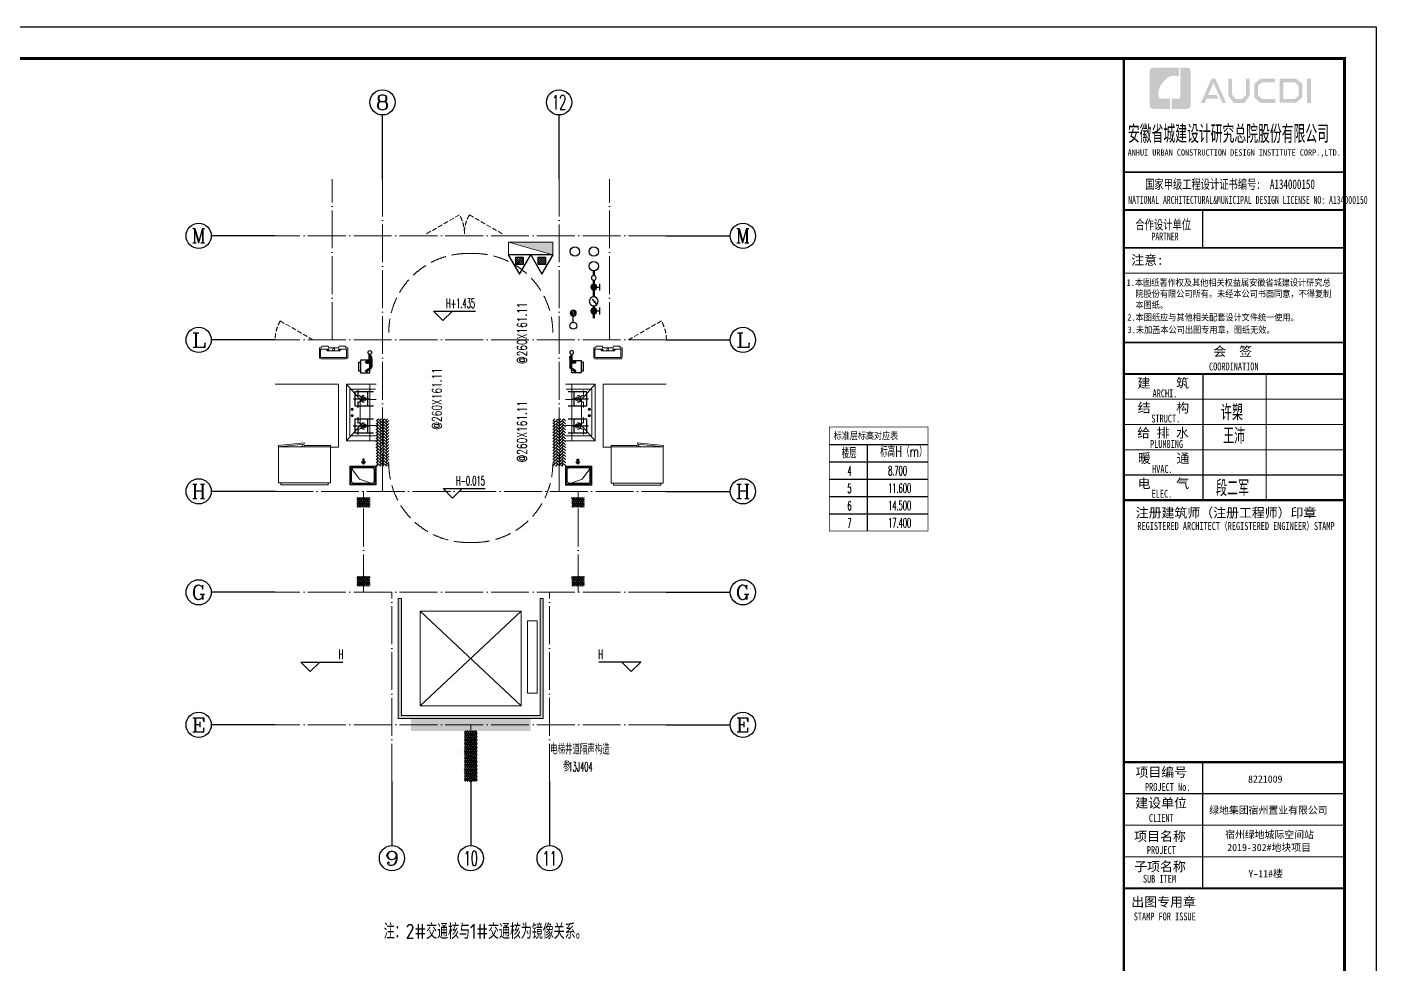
# Model space of a CAD drawing. Extents: x -518115 to 389031, y -231062 to 1628073.
# Drawn here: x 153490 to 174880, y 9940 to 24790 of the extents above; entities that cross this region are included whole.
import ezdxf
from ezdxf.enums import TextEntityAlignment as Align

# ---------------------------------------------------------------- set-up
doc = ezdxf.new("R2010")
doc.units = 0
doc.header["$LTSCALE"] = 1000
doc.header["$MEASUREMENT"] = 0
doc.linetypes.add('DASH', pattern=[0.35, 0.25, -0.1])
doc.linetypes.add('DOTE', pattern=[2.42, 2, -0.2, 0.02, -0.2])
for name, color, linetype, lineweight in [('3.5方案汇报，与郭总、侯月琴确定户型_t8$0$STAIR', 2, 'Continuous', 18), ('DOTE', 19, 'DOTE', 9), ('EQUIP_消火栓', 242, 'Continuous', 18), ('LVTRY', 1, 'Continuous', 13), ('PUB_HATCH', 8, 'Continuous', 9), ('STAIR', 2, 'Continuous', 18), ('WINDOW', 144, 'Continuous', 15), ('图签', 147, 'Continuous', 18), ('填充', 251, 'Continuous', 5), ('平面-空调预留孔', 173, 'Continuous', 15), ('立面-洞口示意', 152, 'Continuous', 13)]:
    doc.layers.add(name, color=color, linetype=linetype, lineweight=lineweight)
for name, color, linetype in [('AH-FURNITURE', 1, 'Continuous'), ('AXIS', 3, 'Continuous'), ('AXIS_TEXT', 4, 'Continuous'), ('C-Sheet-图框', 101, 'Continuous'), ('DIM_ELEV', 3, 'Continuous'), ('EQUIP_地漏', 7, 'Continuous'), ('EQUIP_消防', 7, 'Continuous'), ('PUB_TEXT', 4, 'Continuous'), ('VPIPE-凝结', 150, 'Continuous'), ('VPIPE-废水', 31, 'Continuous'), ('VPIPE-消防', 1, 'TG_X'), ('VPIPE-给水', 3, 'TG_J'), ('保温', 6, 'Continuous'), ('图框', 140, 'Continuous'), ('图签文字', 147, 'Continuous'), ('建筑-排气道', 9, 'Continuous'), ('污水', 3, 'Continuous'), ('给水', 4, 'Continuous')]:
    doc.layers.add(name, color=color, linetype=linetype)
doc.layers.add('yichutu', color=7, linetype='Continuous', true_color=0xffffff, plot=False)
doc.styles.add('_TCH_AXIS', font='COMPLEX', dxfattribs={"bigfont": 'GBCBIG'})
doc.styles.add('_TCH_DIM', font='SIMPLEX.shx', dxfattribs={"width": 0.7, "bigfont": 'GBCBIG.shx'})
doc.styles.add('COMPLEX', font='COMPLEX')
doc.styles.add('HT', font='')
doc.styles.get("Standard").update_dxf_attribs({"font": 'gbenor.shx', "bigfont": 'gbcbig.shx'})
doc.styles.add('TG_LINETYPE', font='SIMPLEX', dxfattribs={"width": 0.8, "height": 3, "bigfont": 'HZTXT'})
doc.styles.add('宋体', font='', dxfattribs={"height": 50})
doc.styles.add('建筑图签-1', font='', dxfattribs={"width": 0.7})
doc.styles.add('建筑图签-2', font='TXT.shx', dxfattribs={"width": 0.5, "bigfont": 'HZTXT.shx'})
doc.styles.get('HT').set_extended_font_data('SimHei')
doc.styles.get('宋体').set_extended_font_data('SimSun')
doc.styles.get('建筑图签-1').set_extended_font_data('SimHei')
doc.linetypes.add('TG_J', pattern='A,2,-0.22,["J",TG_LINETYPE,S=0.1,R=0,X=-0.18,Y=-0.15],0', length=2.22)
doc.linetypes.add('TG_X', pattern='A,4,-0.3,["X",TG_LINETYPE,S=0.1,R=0,X=-0.23,Y=-0.15],0', length=4.3)
pattern_1 = [(90, (-272589.4, -354892.905), (-16.49778, 1e-15), [9.525, -19.05]), (210, (-272589.4, -354892.905), (8.24889, -14.2874966), [9.525, -19.05]), (150, (-272589.4, -354883.38), (-8.24889, -14.2874966), [9.525, -19.05])]
pattern_2 = [(45, (-272589.4, -354892.905), (0, 47.4157523), [100.584, -33.528]), (135, (-272565.693, -354869.198), (3e-15, 47.4157523), [100.584, -33.528])]

# ---------------------------------------------------------------- blocks, each defined once
blk = doc.blocks.new('yct-841-594-84100-59399.9999999999-100-1000.0')
at = {"layer": 'yichutu', "color": 7, "true_color": 0xffffff}
blk.add_lwpolyline([(0, 0), (0, 59400), (84100, 59400), (84100, 0)], close=True, dxfattribs=at)
blk = doc.blocks.new('$TwtSys$00000434')
for p, q in [((-0.5, 0.5), (-0.5, -0.5)), ((-0.5, -0.5), (0.5, 0.5)), ((0.5, 0.5), (-0.5, 0.5)), ((0.5, -0.5), (0.5, 0.5)), ((-0.5, -0.5), (0.5, -0.5))]:
    blk.add_line(p, q)
blk.add_solid([(0.5, -0.5), (0.5, 0.5), (-0.5, -0.5)])
blk = doc.blocks.new('$TwtSys$00000546')
h = blk.add_hatch()
h.set_pattern_fill('ANSI31', color=1, scale=200, style=0)
h.set_pattern_definition([(45, (-38543.802, -6670.83), (-17.67767, 17.67767), [])])
h.paths.add_polyline_path([(-65, 174), (65, 174), (65, 44), (-65, 44)])
at = {"color": 1}
for points in [[(0, 344), (-198, 0), (198, 0)], [(-65, 174), (65, 174), (65, 44), (-65, 44)]]:
    blk.add_lwpolyline(points, close=True, dxfattribs=at)
blk = doc.blocks.new('A$C2705576B')
at = {"layer": '给水'}
h = blk.add_hatch(color=256, dxfattribs=at)
edge = h.paths.add_edge_path()
edge.add_arc((417, -1741), 47.2, 0, 360)
h = blk.add_hatch(color=256, dxfattribs=at)
edge = h.paths.add_edge_path()
edge.add_arc((795, -1741), 47.2, 0, 360)
for p, q in [((363, -1645), (472, -1645)), ((417, -1741), (417, -1645)), ((601, -1768), (525, -1704)), ((525, -1704), (564, -1715)), ((740, -1645), (849, -1645)), ((795, -1741), (795, -1645))]:
    blk.add_line(p, q, dxfattribs=at)
at = {"layer": '给水', "const_width": 35.4}
for points in [[(499, -1741), (302, -1741)], [(903, -1741), (641, -1741)], [(1053, -1741), (978, -1741)]]:
    blk.add_lwpolyline(points, dxfattribs=at)
at = {"layer": '给水'}
for centre, radius in [((417, -1741), 47.2), ((570, -1741), 70.8), ((795, -1741), 47.2), ((941, -1741), 37.5)]:
    blk.add_circle(centre, radius, dxfattribs=at)
blk = doc.blocks.new('$TwtSys$00000141')
at = {"color": 1}
for p, q in [((-47, 4), (-5, 46)), ((-47, 4), (-5, 46)), ((-44, -18), (18, 44)), ((-44, -18), (18, 44)), ((-33, -33), (33, 33)), ((-33, -33), (33, 33)), ((-16, -44), (44, 16)), ((-16, -44), (44, 16)), ((6, -46), (46, -6)), ((6, -46), (46, -6))]:
    blk.add_line(p, q, dxfattribs=at)
blk.add_circle((0, 0), 47, dxfattribs=at)
blk.add_circle((0, 0), 47, dxfattribs=at)
blk = doc.blocks.new('A$C60D053AF')
at = {"layer": 'AH-FURNITURE', "color": 8}
for p, q in [((233, -90), (128, -90)), ((233, -110), (128, -110)), ((193, -71), (328, -71)), ((193, -91), (328, -91)), ((245, -129), (245, -122)), ((265, -129), (265, -122)), ((342, -97), (370, -143)), ((356, -83), (384, -129)), ((255, -281), (255, -251)), ((255, -281), (393, -281)), ((393, -281), (393, -251))]:
    blk.add_line(p, q, dxfattribs=at)
for points in [[(170, -68, 1), (170, -94), (193, -94), (193, -68)], [(234, -251), (414, -251, 0.414214), (424, -241), (424, -111, 0.414214), (414, -101), (234, -101, 0.414214), (224, -111), (224, -241, 0.414214)], [(268, -122), (268, -107, 0.414214), (248, -87), (233, -87), (233, -113), (242, -113), (242, -122)], [(242, -152, 1), (268, -152), (268, -129), (242, -129)], [(384, -161, 1), (402, -143), (386, -127), (368, -145)]]:
    blk.add_lwpolyline(points, format="xyb", close=True, dxfattribs=at)
for centre, radius in [((100, -100), 30), ((255, -152), 15), ((255, -152), 10), ((393, -152), 15), ((393, -152), 10)]:
    blk.add_circle(centre, radius, dxfattribs=at)
for radius in [40, 20]:
    blk.add_arc((328, -111), radius, 45, 90, dxfattribs=at)
blk = doc.blocks.new('A-Kitchen-7')
at = {"layer": 'LVTRY'}
for p, q in [((-519, 780), (-7, 834)), ((-4, 811), (-515, 756)), ((-29, 767), (-35, 806)), ((-7, 834), (-4, 811)), ((-515, 756), (-519, 780)), ((515, 756), (-515, 756)), ((-515, 756), (-515, 40)), ((-486, 761), (-485, 756)), ((-29, 767), (-112, 756)), ((515, 780), (0, 780)), ((0, 756), (0, 780)), ((515, 756), (515, 780)), ((515, 40), (515, 756)), ((-515, 40), (515, 40))]:
    blk.add_line(p, q, dxfattribs=at)
blk.add_lwpolyline([(-469, 40), (-469, 0), (469, 0), (469, 40)], close=True, dxfattribs=at)
blk = doc.blocks.new('*U70')
h = blk.add_hatch(color=5)
h.set_gradient(color1=(0, 0, 255), rotation=180, tint=1)
h.paths.add_polyline_path([(0, 0), (-6.35, -6.35), (-6.35, -2.159), (-15, -2.159), (-15, 2.159), (-6.35, 2.159), (-6.35, 6.35)])
at = {"color": 0, "linetype": 'Continuous'}
blk.add_lwpolyline([(0, 0), (-6.35, -6.35), (-6.35, -2.159), (-15, -2.159), (-15, 2.159), (-6.35, 2.159), (-6.35, 6.35)], close=True, dxfattribs=at)
blk = doc.blocks.new('sgrsefv')
at = {"layer": 'PUB_HATCH'}
blk.add_hatch(color=256, dxfattribs=at).paths.add_polyline_path([(1112933, 840916), (1112933, 840646), (1113073, 840646), (1113073, 840661), (1112968, 840661), (1112948, 840681), (1112948, 840881), (1112968, 840901), (1113288, 840901), (1113308, 840881), (1113308, 840681), (1113288, 840661), (1113183, 840661), (1113183, 840646), (1113323, 840646), (1113323, 840916)])
at = {"layer": 'LVTRY', "color": 1}
for p, q in [((1113073, 840661), (1113073, 840646)), ((1113183, 840661), (1113183, 840646))]:
    blk.add_line(p, q, dxfattribs=at)
for points in [[(1112918, 840931), (1113338, 840931), (1113338, 840631), (1112918, 840631)], [(1112933, 840916), (1113323, 840916), (1113323, 840646), (1112933, 840646)], [(1113288, 840661), (1112968, 840661), (1112948, 840681), (1112948, 840881), (1112968, 840901), (1113288, 840901), (1113308, 840881), (1113308, 840681), (1113288, 840661)]]:
    blk.add_lwpolyline(points, close=True, dxfattribs=at)
at = {"layer": '立面-洞口示意'}
blk.add_lwpolyline([(1112918, 840931), (1113182, 840837), (1113338, 840631)], dxfattribs=at)
at = {"layer": '建筑-排气道', "xscale": -5, "yscale": 5, "zscale": 5, "rotation": 270}
blk.add_blockref('*U70', (1113118, 840599), dxfattribs=at)
blk = doc.blocks.new('FRSDFDGDGDRGDR')
at = {"layer": '平面-空调预留孔'}
for p, q in [((699612, 775044), (699612, 775441)), ((699619, 775448), (699746, 775448)), ((699746, 775448), (699746, 775355)), ((699720, 775342), (699720, 775143)), ((699727, 775349), (699740, 775349)), ((699746, 775037), (699619, 775037)), ((699727, 775136), (699740, 775136)), ((699746, 775130), (699746, 775037))]:
    blk.add_line(p, q, dxfattribs=at)
blk.add_lwpolyline([(699766, 775167), (699793, 775154), (699793, 775057), (699766, 775044), (699766, 775018), (699619, 775018, -0.414214), (699593, 775044), (699593, 775441, -0.414214), (699619, 775468), (699766, 775468), (699766, 775441), (699793, 775428), (699793, 775332), (699766, 775318)], format="xyb", close=True, dxfattribs=at)
for centre, radius in [((699740, 775243), 15.8), ((699740, 775332), 10.6), ((699740, 775154), 10.6)]:
    blk.add_circle(centre, radius, dxfattribs=at)
for centre, start, end in [((699619, 775441), 90, 180), ((699727, 775342), 90, 180), ((699740, 775355), 270, 360), ((699619, 775044), 180, 270), ((699727, 775143), 180, 270), ((699740, 775130), 0, 90)]:
    blk.add_arc(centre, 6.6, start, end, dxfattribs=at)
blk = doc.blocks.new('A$C6C4F020C')
at = {"layer": 'C-Sheet-图框', "color": 0}
for p, q in [((-783, 687), (0, 687)), ((-783, 687), (0, 687)), ((-482, 687), (-482, 0)), ((-783, 550), (0, 550)), ((-783, 412), (0, 412)), ((-783, 275), (0, 275)), ((-783, 138), (0, 138))]:
    blk.add_line(p, q, dxfattribs=at)
at = {"layer": 'C-Sheet-图框', "color": 0, "const_width": 6}
blk.add_lwpolyline([(-783, 0), (0, 0), (0, 825), (-783, 825)], close=True, dxfattribs=at)
at = {"layer": 'PUB_TEXT', "color": 2, "style": '宋体', "width": 0.8}
blk.add_text('标准层标高对应表', height=57, dxfattribs=at).set_placement((-747, 727))
at = {"layer": 'PUB_TEXT', "style": '_TCH_DIM'}
for s, height, width, p in [('楼层', 84.4, 0.7, (-684, 577)), ('标高H（m）', 84.4, 0.7, (-379, 588)), ('4', 74.4, 0.494118, (-639, 439)), ('8.700', 74.4, 0.494118, (-316, 441)), ('5', 74.4, 0.494118, (-639, 301)), ('11.600', 74.4, 0.494118, (-316, 303)), ('6', 74.4, 0.494118, (-639, 164)), ('14.500', 74.4, 0.494118, (-316, 166)), ('7', 74.4, 0.494118, (-639, 26)), ('17.400', 74.4, 0.494118, (-316, 28))]:
    blk.add_text(s, height=height, dxfattribs=dict(at, width=width)).set_placement(p)
blk = doc.blocks.new('_AXISO')
blk.add_circle((0, 0), 0.5)
at = {"layer": 'AXIS_TEXT', "style": 'COMPLEX', "width": 1.041667}
blk.add_attdef('A', text='', height=0.56, dxfattribs=at).set_placement((-0.25, -0.28), (0.25, -0.28), align=Align.FIT)
blk = doc.blocks.new('院标1')
h = blk.add_hatch(color=150)
h.dxf.hatch_style = 1
h.set_gradient(color1=(33, 113, 253), color2=(33, 113, 253), tint=1, name='INVCURVED')
edge = h.paths.add_edge_path()
edge.add_spline(control_points=[(116373, 648379), (116379, 648379), (116382, 648379), (116391, 648379), (116391, 648379), (116391, 648379), (116616, 648379), (116616, 648379), (116616, 648379), (116616, 648379), (116616, 648054), (116616, 648054), (116616, 648054), (116616, 648054), (116108, 648054), (116108, 648054), (116108, 648054), (116028, 648054), (115963, 648111), (115963, 648199), (115963, 648199), (115963, 648199), (115963, 649215), (115963, 649215), (115963, 649215), (115963, 649295), (116018, 649360), (116108, 649360), (116108, 649360), (116108, 649360), (116897, 649360), (116897, 649360), (116897, 649360), (116897, 649360), (116897, 649080), (116897, 649080), (116897, 649080), (116897, 649080), (116566, 649140), (116356, 648859), (116356, 648859), (116245, 648719), (116240, 648545), (116247, 648466), (116247, 648466), (116254, 648386), (116247, 648466), (116247, 648466), (116247, 648466), (116247, 648466), (116258, 648374), (116373, 648379)], knot_values=[0, 0, 0, 0, 0.071429, 0.071429, 0.071429, 0.107143, 0.142857, 0.142857, 0.142857, 0.178571, 0.214286, 0.214286, 0.214286, 0.25, 0.285714, 0.285714, 0.285714, 0.321429, 0.357143, 0.357143, 0.357143, 0.392857, 0.428571, 0.428571, 0.428571, 0.464286, 0.5, 0.5, 0.5, 0.535714, 0.571429, 0.571429, 0.571429, 0.607143, 0.642857, 0.642857, 0.642857, 0.678571, 0.714286, 0.714286, 0.714286, 0.75, 0.785714, 0.785714, 0.785714, 0.821429, 0.857143, 0.857143, 0.857143, 0.928571, 1, 1, 1, 1], degree=3, periodic=0)
h = blk.add_hatch(color=150)
h.dxf.hatch_style = 1
h.set_gradient(color1=(33, 113, 253), color2=(33, 113, 253), tint=1, name='INVCURVED')
edge = h.paths.add_edge_path()
edge.add_spline(control_points=[(117268, 649215), (117268, 649215), (117268, 648199), (117268, 648199), (117268, 648199), (117268, 648114), (117212, 648054), (117123, 648054), (117123, 648054), (117123, 648054), (116663, 648054), (116663, 648054), (116663, 648054), (116663, 648054), (116663, 648379), (116663, 648379), (116663, 648379), (116663, 648379), (116865, 648379), (116865, 648379), (116865, 648379), (116907, 648379), (116941, 648413), (116941, 648455), (116941, 648455), (116941, 648455), (116941, 649360), (116941, 649360), (116941, 649360), (116941, 649360), (117123, 649360), (117123, 649360), (117123, 649360), (117204, 649360), (117268, 649306), (117268, 649215)], knot_values=[0, 0, 0, 0, 0.1, 0.1, 0.1, 0.15, 0.2, 0.2, 0.2, 0.25, 0.3, 0.3, 0.3, 0.35, 0.4, 0.4, 0.4, 0.45, 0.5, 0.5, 0.5, 0.55, 0.6, 0.6, 0.6, 0.65, 0.7, 0.7, 0.7, 0.75, 0.8, 0.8, 0.8, 0.9, 1, 1, 1, 1], degree=3, periodic=0)
blk = doc.blocks.new('A$C549D2611')
at = {"layer": '图框'}
h = blk.add_hatch(color=256, dxfattribs=at)
h.paths.add_polyline_path([(40957, -821), (41019, -821), (41019, -1206), (40957, -1206)])
h.paths.add_polyline_path([(40580, -879), (40580, -1142), (40761, -1142), (40823, -1089), (40823, -929), (40762, -879)], flags=16)
h.paths.add_polyline_path([(40521, -820), (40521, -1201), (40782, -1201), (40882, -1116), (40882, -902), (40784, -820)])
h.paths.add_polyline_path([(40450, -818), (40450, -876), (40246, -876), (40180, -931), (40180, -1091), (40246, -1142), (40451, -1142), (40451, -1203), (40219, -1203), (40118, -1116), (40118, -902), (40217, -818)])
h.paths.add_polyline_path([(39708, -819), (39769, -819), (39769, -1074), (39826, -1140), (39931, -1140), (39988, -1074), (39988, -819), (40045, -819), (40045, -1093), (39963, -1202), (39794, -1202), (39708, -1092)])
h.paths.add_polyline_path([(39442, -820), (39501, -820), (39672, -1202), (39614, -1202), (39473, -885), (39386, -1079), (39522, -1079), (39552, -1137), (39361, -1137), (39332, -1203), (39271, -1203)])
for p, q in [((38052, -2300), (41552, -2300)), ((38052, -2300), (41552, -2300)), ((38052, -2900), (41552, -2900))]:
    blk.add_line(p, q, dxfattribs=at)
blk.add_lwpolyline([(0, 0), (42050, 0), (42050, -29700), (0, -29700)], close=True, dxfattribs=at)
blk.add_lwpolyline([(0, 0), (42050, 0), (42050, -29700), (0, -29700)], close=True, dxfattribs=at)
at = {"layer": '图框', "const_width": 50}
blk.add_lwpolyline([(41550, -29200), (41550, -500), (1250, -500), (1250, -29200)], close=True, dxfattribs=at)
at = {"layer": '图框'}
for points, const_width in [([(38052, -29200), (38052, -500)], 35), ([(38052, -2300), (41552, -2300)], 30), ([(38052, -2900), (41552, -2900)], 30), ([(38052, -2900), (41552, -2900)], 30), ([(39302, -2900), (39302, -3500)], 17.5), ([(38052, -3500), (41552, -3500)], 30), ([(38052, -3500), (41552, -3500)], 30), ([(38052, -3900), (41552, -3900)], 17.5), ([(38057, -5000), (41557, -5000)], 30), ([(38057, -5500), (41557, -5500)], 35), ([(38057, -5500), (41557, -5500)], 35), ([(39307, -5500), (39307, -7500)], 17.5), ([(40307, -5500), (40307, -7500)], 17.5), ([(38057, -5900), (41557, -5900)], 17.5), ([(38057, -6300), (41557, -6300)], 17.5), ([(38057, -6700), (41557, -6700)], 17.5), ([(38057, -7100), (41557, -7100)], 17.5), ([(38057, -7500), (41557, -7500)], 35), ([(38052, -11650), (41552, -11650)], 35), ([(38052, -11650), (41552, -11650)], 35), ([(39302, -13650), (39302, -11650)], 17.5), ([(38052, -12150), (41552, -12150)], 17.5), ([(38052, -12650), (41552, -12650)], 17.5), ([(38052, -13150), (41552, -13150)], 17.5), ([(41552, -13650), (38052, -13650)], 35)]:
    blk.add_lwpolyline(points, dxfattribs=dict(at, const_width=const_width))
at = {"xscale": 0.5, "yscale": 0.5, "zscale": 0.5}
blk.add_blockref('院标1', (-19522, -325325), dxfattribs=at)
at = {"layer": '图框'}
for s, height, style, width, p in [('ANHUI URBAN CONSTRUCTION DESIGN INSTITUTE CORP.,LTD.', 100, '建筑图签-1', 0.91, (38112, -2039)), ('NATIONAL ARCHITECTURAL&MUNICIPAL DESIGN LICENSE NO: A134000150', 125, '建筑图签-1', 0.6, (38121, -2803)), ('PARTNER', 125, '建筑图签-1', 0.6, (38490, -3383)), ('1.本图纸著作权及其他相关权益属安徽省城建设计研究总', 105, 'HT', 0.88, (38095, -4103)), ('院股份有限公司所有。未经本公司书面同意，不得复制', 105, 'HT', 0.88, (38235, -4280)), ('本图纸。', 105, 'HT', 0.88, (38235, -4456)), (' 2.本图纸应与其他相关配套设计文件统一使用。 ', 105, 'HT', 0.88, (38040, -4654)), ('3.未加盖本公司出图专用章，图纸无效。', 105, 'HT', 0.88, (38111, -4851)), ('COORDINATION', 125, '建筑图签-1', 0.7, (39402, -5443)), ('ARCHI.', 125, '建筑图签-1', 0.7, (38507, -5869)), ('STRUCT.', 125, '建筑图签-1', 0.7, (38487, -6268)), ('PLUMBING', 125, '建筑图签-1', 0.7, (38467, -6671)), ('HVAC.', 125, '建筑图签-1', 0.7, (38499, -7067)), ('ELEC.', 125, '建筑图签-1', 0.7, (38492, -7460)), ('REGISTERED ARCHITECT（REGISTERED ENGINEER）STAMP', 125, '建筑图签-1', 0.7, (38267, -7971)), ('PROJECT No.', 125, '建筑图签-1', 0.7, (38387, -12107, -899)), ('CLIENT', 125, '建筑图签-1', 0.7, (38449, -12597)), ('PROJECT', 125, '建筑图签-1', 0.7, (38417, -13107)), ('SUB ITEM', 125, '建筑图签-1', 0.7, (38354, -13562)), ('STAMP FOR ISSUE', 125, '建筑图签-1', 0.7, (38209, -14159))]:
    blk.add_text(s, height=height, dxfattribs=dict(at, style=style, width=width)).set_placement(p)
at = {"layer": '图签', "color": 2, "style": '宋体'}
for s, height, p in [('8221009', 114.7, (40021, -11976)), ('绿地集团宿州置业有限公司', 114.67, (39405, -12469)), ('宿州绿地城际空间站', 114.7, (39657, -12856)), ('2019-302#地块项目', 114.67, (39691, -13061)), ('Y-11#楼', 114.7, (40027, -13476))]:
    blk.add_text(s, height=height, dxfattribs=at).set_placement(p)
at = {"layer": '图签文字', "color": 7, "style": '建筑图签-1'}
for s, height, width, p in [('安徽省城建设计研究总院股份有限公司', 250, 0.55, (38116, -1811)), ('国家甲级工程设计证书编号:  A134000150', 150, 0.7, (38389, -2566)), ('合作设计单位', 150, 0.7, (38235, -3205))]:
    blk.add_text(s, height=height, dxfattribs=dict(at, width=width)).set_placement(p)
for s, p in [('注意:', (38168, -3768)), ('会  签', (39470, -5216)), ('建    筑', (38267, -5717)), ('结    构', (38270, -6110)), ('给 排 水', (38265, -6507)), ('暖    通', (38274, -6909)), ('电    气', (38269, -7309)), ('注册建筑师（注册工程师）印章', (38240, -7773)), ('项目编号', (38236, -11884)), ('建设单位', (38233, -12372)), ('项目名称', (38216, -12901)), ('子项名称', (38216, -13380)), ('出图专用章', (38170, -13941))]:
    blk.add_text(s, height=150, dxfattribs=at).set_placement(p)
at = {"layer": '图签文字', "color": 1, "style": '建筑图签-2', "width": 0.7}
for s, p in [('许槊', (39590, -6236)), ('王沛', (39625, -6606)), ('段二军', (39513, -7434))]:
    blk.add_text(s, height=250, dxfattribs=at).set_placement(p)

msp = doc.modelspace()

# ---------------------------------------------------------------- hatches: boundary and pattern name
at = {"layer": '保温', "linetype": 'ByBlock', "ltscale": 10}
h = msp.add_hatch(dxfattribs=at)
h.set_pattern_fill('AR-HBONE', color=251, scale=55)
h.set_pattern_definition(pattern_2)
h.paths.add_polyline_path([(159027.2, 17831.1), (159227.2, 17831.1), (159227, 18580.8), (159027, 18580.8)])
h = msp.add_hatch(dxfattribs=at)
h.set_pattern_fill('AR-HBONE', color=251, scale=55)
h.set_pattern_definition(pattern_2)
h.paths.add_polyline_path([(162027, 17831.1), (161827, 17831.1), (161827, 18580.8), (162027, 18580.8)])
at = {"layer": '保温', "linetype": 'Continuous', "ltscale": 10}
h = msp.add_hatch(dxfattribs=at)
h.set_pattern_fill('HEX', color=251, scale=10, angle=90, style=0)
h.set_pattern_definition(pattern_1)
h.paths.add_polyline_path([(158727.2, 17180.8), (158927.2, 17180.8), (158927.3, 17330.8), (158727.3, 17330.8)])
h = msp.add_hatch(dxfattribs=at)
h.set_pattern_fill('HEX', color=251, scale=10, angle=90, style=0)
h.set_pattern_definition(pattern_1)
h.paths.add_polyline_path([(162327.2, 17180.8), (162127.2, 17180.8), (162127.1, 17330.8), (162327.1, 17330.8)])
h = msp.add_hatch(dxfattribs=at)
h.set_pattern_fill('HEX', color=251, scale=10, angle=90, style=0)
h.set_pattern_definition(pattern_1)
h.paths.add_polyline_path([(158727.2, 15930.8), (158927.2, 15930.8), (158927.3, 16080.8), (158727.3, 16080.8)])
h = msp.add_hatch(dxfattribs=at)
h.set_pattern_fill('HEX', color=251, scale=10, angle=90, style=0)
h.set_pattern_definition(pattern_1)
h.paths.add_polyline_path([(162327.2, 15930.8), (162127.2, 15930.8), (162127.1, 16080.8), (162327.1, 16080.8)])
h = msp.add_hatch(dxfattribs=at)
h.set_pattern_fill('HEX', color=251, scale=10, angle=90, style=0)
h.set_pattern_definition([(90, (-343355.292, -506517.641), (-16.49778, 1e-15), [9.525, -19.05]), (210, (-343355.292, -506517.641), (8.24889, -14.2874966), [9.525, -19.05]), (150, (-343355.292, -506508.116), (-8.24889, -14.2874966), [9.525, -19.05])])
h.paths.add_polyline_path([(161477.2, 13630.8), (161477.2, 13830.8), (159577.2, 13830.8), (159577.2, 13630.8)])
h = msp.add_hatch(dxfattribs=at)
h.set_pattern_fill('HEX', color=251, scale=10, angle=90, style=0)
h.set_pattern_definition([(90, (-343355.292, -507017.641), (-16.49778, 1e-15), [9.525, -19.05]), (210, (-343355.292, -507017.641), (8.24889, -14.2874966), [9.525, -19.05]), (150, (-343355.292, -507008.116), (-8.24889, -14.2874966), [9.525, -19.05])])
h.paths.add_polyline_path([(160427.3, 12830.8), (160627.3, 12830.8), (160627.3, 13630.8), (160427.3, 13630.8)])
at = {"layer": '填充'}
h = msp.add_hatch(dxfattribs=at)
h.set_pattern_fill('隔热材料02', color=256, scale=100, style=0)
h.set_pattern_definition([(0, (-1013681.22, -594907.81), (0, 50), []), (0, (-1013681.22, -594891.14), (0, 50), []), (270, (-1013637.477, -594882.51), (50, -9e-15), [5.01775, -44.98225]), (270, (-1013674.936, -594882.51), (50, -9e-15), [5.01775, -44.98225]), (90, (-1013649.424, -594916.44), (-50, 3e-15), [5.01775, -44.98225]), (90, (-1013662.99, -594916.44), (-50, 3e-15), [5.01775, -44.98225]), (180, (-1013631.195, -594924.475), (-6e-15, -50), [50.02425, 0.02425]), (135, (-1013645.152, -594921.966), (3e-15, 49.99987405), [4.268, -66.44275]), (116.56505, (-1013598.17, -594918.948), (0.00011283, 49.99993342), [2.805, -108.9985]), (116.56505, (-1013648.17, -594918.948), (0.00011283, 49.99993342), [2.805, -108.9985]), (153.43495, (-1013590.134, -594924.475), (-0.0001128, 49.9999334), [5.61, -106.1935]), (153.43495, (-1013640.134, -594924.475), (-0.0001128, 49.9999334), [5.61, -106.1935]), (63.43495, (-1013599.424, -594911.422), (-0.00011283, 49.99993342), [26.714, -85.0895]), (63.43495, (-1013649.424, -594911.422), (-0.00011283, 49.99993342), [26.714, -85.0895]), (116.56505, (-1013587.477, -594882.51), (0.00011283, 49.99993342), [2.805, -108.9985]), (116.56505, (-1013637.477, -594882.51), (0.00011283, 49.99993342), [2.805, -108.9985]), (135, (-1013638.732, -594880), (3e-15, 49.99987405), [4.268, -66.44275]), (153.43495, (-1013591.75, -594876.984), (-0.0001128, 49.9999334), [5.61, -106.1935]), (153.43495, (-1013641.75, -594876.984), (-0.0001128, 49.9999334), [5.61, -106.1935]), (45, (-1013673.68, -594880), (0, 49.99987405), [4.268, -66.44275]), (63.43495, (-1013624.936, -594882.51), (-0.00011283, 49.99993342), [2.805, -108.9985]), (63.43495, (-1013674.936, -594882.51), (-0.00011283, 49.99993342), [2.805, -108.9985]), (26.56505, (-1013620.664, -594876.984), (0.0001128, 49.9999334), [5.61, -106.1935]), (26.56505, (-1013670.664, -594876.984), (0.0001128, 49.9999334), [5.61, -106.1935]), (116.56505, (-1013612.99, -594911.422), (0.00011283, 49.99993342), [26.714, -85.0895]), (116.56505, (-1013662.99, -594911.422), (0.00011283, 49.99993342), [26.714, -85.0895]), (45, (-1013667.26, -594921.966), (0, 49.99987405), [4.268, -66.44275]), (63.43495, (-1013614.244, -594918.948), (-0.00011283, 49.99993342), [2.805, -108.9985]), (63.43495, (-1013664.244, -594918.948), (-0.00011283, 49.99993342), [2.805, -108.9985]), (26.56505, (-1013622.28, -594924.475), (0.0001128, 49.9999334), [5.61, -106.1935]), (26.56505, (-1013672.28, -594924.475), (0.0001128, 49.9999334), [5.61, -106.1935])])
h.paths.add_polyline_path([(161627.2, 15730.8), (161677.2, 15730.8), (161677.2, 13830.8), (159377.2, 13830.8), (159377.2, 15730.8), (159427.2, 15730.8), (159427.2, 13880.8), (161627.2, 13880.8)])

# ---------------------------------------------------------------- linework, layer by layer
at = {"layer": '3.5方案汇报，与郭总、侯月琴确定户型_t8$0$STAIR'}
for p, q in [((161327.2, 15530.8), (159727.2, 14030.8)), ((159727.2, 15530.8), (161327.2, 14030.8))]:
    msp.add_line(p, q, dxfattribs=at)
for points in [[(159727.2, 14030.8), (159727.2, 15530.8), (161327.2, 15530.8), (161327.2, 14030.8)], [(161427.2, 14230.8), (161427.2, 15380.8), (161577.2, 15380.8), (161577.2, 14230.8)]]:
    msp.add_lwpolyline(points, close=True, dxfattribs=at)
at = {"layer": 'AXIS'}
for p, q in [((159127.2, 22380.8), (159127.2, 23395.4)), ((161927.2, 22380.8), (161927.2, 23395.4)), ((157427.2, 21480.8), (156412.6, 21480.8)), ((163627.2, 21480.8), (164641.8, 21480.8)), ((157427.2, 19830.8), (156412.6, 19830.8)), ((163627.2, 19830.8), (164641.8, 19830.8)), ((157427.2, 17431.1), (156412.6, 17431.1)), ((163627.2, 17431.1), (164641.8, 17431.1)), ((157427.2, 15830.8), (156412.6, 15830.8)), ((163627.2, 15830.8), (164641.8, 15830.8)), ((157427.2, 13730.8), (156412.6, 13730.8)), ((163627.2, 13730.8), (164641.8, 13730.8)), ((159277.2, 12830.8), (159277.2, 11816.2)), ((160526.7, 12830.8), (160526.7, 11816.2)), ((161777.2, 12830.8), (161777.2, 11816.2))]:
    msp.add_line(p, q, dxfattribs=at)
at = {"layer": 'DIM_ELEV', "color": 6}
for p, q in [((160084.8, 20136.1), (159934.8, 20286.1)), ((159934.8, 20286.1), (160599.7, 20286.1)), ((160084.8, 20136.1), (160234.8, 20286.1)), ((160239.4, 17324.9), (160089.4, 17474.9)), ((160089.4, 17474.9), (160754.3, 17474.9)), ((160239.4, 17324.9), (160389.4, 17474.9))]:
    msp.add_line(p, q, dxfattribs=at)
at = {"layer": 'DIM_ELEV'}
for p, q in [((157982.1, 14573.6), (157832.1, 14723.6)), ((157832.1, 14723.6), (158497, 14723.6)), ((157982.1, 14573.6), (158132.1, 14723.6)), ((163222.3, 14723.6), (162557.3, 14723.6)), ((163072.3, 14573.6), (162922.3, 14723.6)), ((163072.3, 14573.6), (163222.3, 14723.6))]:
    msp.add_line(p, q, dxfattribs=at)
at = {"layer": 'DOTE', "linetype": 'DOTE', "ltscale": 0.3}
for p, q in [((158327.2, 19830.8), (158327.2, 22380.8)), ((159127.2, 17431.1), (159127.2, 22380.8)), ((161927.2, 17431.1), (161927.2, 22380.8)), ((162727.2, 19830.8), (162727.2, 22380.8)), ((163627.2, 21480.8), (157427.2, 21480.8)), ((163627.2, 19830.8), (157427.2, 19830.8)), ((157427.2, 17431.1), (163627.2, 17431.1)), ((158827.2, 15830.8), (158827.2, 17430.8)), ((162227.2, 15830.8), (162227.2, 17430.8)), ((163627.2, 15830.8), (157427.2, 15830.8)), ((159277.2, 12830.8), (159277.2, 15830.8)), ((161777.2, 12830.8), (161777.2, 15830.8)), ((163627.2, 13730.8), (157427.2, 13730.8)), ((160527.2, 13730.8), (160527.2, 12830.8))]:
    msp.add_line(p, q, dxfattribs=at)
at = {"layer": 'LVTRY', "color": 251}
for p, q in [((158772.9, 18888.5), (158557, 19131.4)), ((159027.2, 19131.4), (158557, 19131.4)), ((158557, 19131.4), (158557, 18231.4)), ((158927.2, 18231.4), (158927.2, 19131.4)), ((162027.2, 19130.8), (162497.4, 19130.8)), ((162127.2, 18230.8), (162127.2, 19130.8)), ((162281.4, 18887.9), (162497.4, 19130.8)), ((162497.4, 19130.8), (162497.4, 18230.8)), ((159027.2, 18888.5), (158772.9, 18888.5)), ((158772.9, 18888.5), (158772.9, 18473.4)), ((162027.2, 18887.9), (162281.4, 18887.9)), ((162281.4, 18887.9), (162281.4, 18472.8)), ((158557, 18231.4), (158772.9, 18473.4)), ((158772.9, 18473.4), (159027.2, 18473.4)), ((162281.4, 18472.8), (162027.2, 18472.8)), ((162497.4, 18230.8), (162281.4, 18472.8)), ((158557, 18231.4), (159027.2, 18231.4)), ((162497.4, 18230.8), (162027.2, 18230.8))]:
    msp.add_line(p, q, dxfattribs=at)
at = {"layer": 'LVTRY'}
for p, q in [((158607.2, 18321.4), (158607.2, 19041.4)), ((158617.2, 19051.4), (159017.2, 19051.4)), ((158927.2, 19041.4), (158927.2, 18321.4)), ((162437.2, 19050.8), (162037.2, 19050.8)), ((162127.2, 19040.8), (162127.2, 18320.8)), ((162447.2, 18320.8), (162447.2, 19040.8)), ((158667.2, 18898.7), (158794.7, 18898.7)), ((158667.2, 18894.2), (158667.2, 18898.7)), ((158794.7, 18894.2), (158667.2, 18894.2)), ((158687.2, 19001.4), (158687.2, 18791.4)), ((158692.2, 19001.4), (158692.2, 18791.4)), ((158982.2, 19011.4), (158697.2, 19011.4)), ((158982.2, 19006.4), (158697.2, 19006.4)), ((158737.4, 19031.4), (158737.4, 18941.4)), ((158741.9, 19031.4), (158737.4, 19031.4)), ((158737.4, 18941.4), (158741.9, 18941.4)), ((158737.4, 18761.4), (158737.4, 18851.4)), ((158737.4, 18851.4), (158741.9, 18851.4)), ((158741.9, 18941.4), (158741.9, 19031.4)), ((158741.9, 18851.4), (158741.9, 18761.4)), ((158912.2, 18898.7), (158784.7, 18898.7)), ((158784.7, 18898.7), (158784.7, 18894.2)), ((158784.7, 18894.2), (158912.2, 18894.2)), ((158794.7, 18898.7), (158794.7, 18894.2)), ((158887.2, 18791.4), (158887.2, 19001.4)), ((158892.2, 18791.4), (158892.2, 19001.4)), ((158912.2, 18894.2), (158912.2, 18898.7)), ((158927.2, 18473.4), (158927.2, 18888.5)), ((162072.2, 19010.8), (162357.2, 19010.8)), ((162072.2, 19005.8), (162357.2, 19005.8)), ((162127.2, 18472.8), (162127.2, 18887.9)), ((162142.2, 18898.1), (162269.7, 18898.1)), ((162142.2, 18893.6), (162142.2, 18898.1)), ((162269.7, 18893.6), (162142.2, 18893.6)), ((162162.2, 18790.8), (162162.2, 19000.8)), ((162167.2, 18790.8), (162167.2, 19000.8)), ((162387.2, 18898.1), (162259.7, 18898.1)), ((162259.7, 18898.1), (162259.7, 18893.6)), ((162259.7, 18893.6), (162387.2, 18893.6)), ((162269.7, 18898.1), (162269.7, 18893.6)), ((162312.4, 18940.8), (162312.4, 19030.8)), ((162312.4, 19030.8), (162316.9, 19030.8)), ((162316.9, 18940.8), (162312.4, 18940.8)), ((162316.9, 18850.8), (162312.4, 18850.8)), ((162312.4, 18850.8), (162312.4, 18760.8)), ((162316.9, 19030.8), (162316.9, 18940.8)), ((162316.9, 18760.8), (162316.9, 18850.8)), ((162362.2, 19000.8), (162362.2, 18790.8)), ((162367.2, 19000.8), (162367.2, 18790.8)), ((162387.2, 18893.6), (162387.2, 18898.1)), ((158627.8, 18731.4), (158666.6, 18731.4)), ((158627.8, 18631.4), (158666.6, 18631.4)), ((158647.2, 18712), (158647.2, 18750.8)), ((158647.2, 18612), (158647.2, 18650.8)), ((158697.2, 18786.4), (158982.2, 18786.4)), ((158697.2, 18781.4), (158982.2, 18781.4)), ((158741.9, 18761.4), (158737.4, 18761.4)), ((162357.2, 18785.8), (162072.2, 18785.8)), ((162357.2, 18780.8), (162072.2, 18780.8)), ((162312.4, 18760.8), (162316.9, 18760.8)), ((162426.6, 18730.8), (162387.8, 18730.8)), ((162426.6, 18630.8), (162387.8, 18630.8)), ((162407.2, 18711.4), (162407.2, 18750.2)), ((162407.2, 18611.4), (162407.2, 18650.2)), ((158794.7, 18468.7), (158667.2, 18468.7)), ((158667.2, 18468.7), (158667.2, 18464.2)), ((158667.2, 18464.2), (158794.7, 18464.2)), ((158687.2, 18361.4), (158687.2, 18571.4)), ((158692.2, 18361.4), (158692.2, 18571.4)), ((158697.2, 18581.4), (158982.2, 18581.4)), ((158697.2, 18576.4), (158982.2, 18576.4)), ((158737.4, 18601.4), (158737.4, 18511.4)), ((158741.9, 18601.4), (158737.4, 18601.4)), ((158737.4, 18511.4), (158741.9, 18511.4)), ((158737.4, 18331.4), (158737.4, 18421.4)), ((158737.4, 18421.4), (158741.9, 18421.4)), ((158741.9, 18511.4), (158741.9, 18601.4)), ((158741.9, 18421.4), (158741.9, 18331.4)), ((158784.7, 18464.2), (158784.7, 18468.7)), ((158784.7, 18468.7), (158912.2, 18468.7)), ((158912.2, 18464.2), (158784.7, 18464.2)), ((158794.7, 18464.2), (158794.7, 18468.7)), ((158887.2, 18571.4), (158887.2, 18361.4)), ((158892.2, 18571.4), (158892.2, 18361.4)), ((158912.2, 18468.7), (158912.2, 18464.2)), ((162357.2, 18580.8), (162072.2, 18580.8)), ((162357.2, 18575.8), (162072.2, 18575.8)), ((162269.7, 18468.1), (162142.2, 18468.1)), ((162142.2, 18468.1), (162142.2, 18463.6)), ((162142.2, 18463.6), (162269.7, 18463.6)), ((162162.2, 18570.8), (162162.2, 18360.8)), ((162167.2, 18570.8), (162167.2, 18360.8)), ((162259.7, 18463.6), (162259.7, 18468.1)), ((162259.7, 18468.1), (162387.2, 18468.1)), ((162387.2, 18463.6), (162259.7, 18463.6)), ((162269.7, 18463.6), (162269.7, 18468.1)), ((162312.4, 18510.8), (162312.4, 18600.8)), ((162312.4, 18600.8), (162316.9, 18600.8)), ((162316.9, 18510.8), (162312.4, 18510.8)), ((162316.9, 18420.8), (162312.4, 18420.8)), ((162312.4, 18420.8), (162312.4, 18330.8)), ((162316.9, 18600.8), (162316.9, 18510.8)), ((162316.9, 18330.8), (162316.9, 18420.8)), ((162362.2, 18360.8), (162362.2, 18570.8)), ((162367.2, 18360.8), (162367.2, 18570.8)), ((162387.2, 18468.1), (162387.2, 18463.6)), ((159017.2, 18311.4), (158617.2, 18311.4)), ((158982.2, 18356.4), (158697.2, 18356.4)), ((158982.2, 18351.4), (158697.2, 18351.4)), ((158741.9, 18331.4), (158737.4, 18331.4)), ((162037.2, 18310.8), (162437.2, 18310.8)), ((162072.2, 18355.8), (162357.2, 18355.8)), ((162072.2, 18350.8), (162357.2, 18350.8)), ((162312.4, 18330.8), (162316.9, 18330.8))]:
    msp.add_line(p, q, dxfattribs=at)
for points in [[(158301.2, 18131.4), (158427.2, 18131.4), (158427.2, 19131.4), (157427.2, 19131.4)], [(162753.2, 18130.8), (162627.2, 18130.8), (162627.2, 19130.8), (163627.2, 19130.8)]]:
    msp.add_lwpolyline(points, dxfattribs=at)
for centre, radius in [((158839.7, 18896.4), 29.7), ((158839.7, 18896.4), 11.7), ((162214.7, 18895.8), 29.7), ((162214.7, 18895.8), 11.7), ((158647.2, 18731.4), 17), ((158647.2, 18631.4), 17), ((162407.2, 18730.8), 17), ((162407.2, 18630.8), 17), ((158839.7, 18466.4), 29.7), ((158839.7, 18466.4), 11.7), ((162214.7, 18465.8), 29.7), ((162214.7, 18465.8), 11.7)]:
    msp.add_circle(centre, radius, dxfattribs=at)
for centre, radius, start, end in [((158617.2, 19041.4), 10, 90, 180), ((158917.2, 19041.4), 10, 0, 90), ((162137.2, 19040.8), 10, 90, 180), ((162437.2, 19040.8), 10, 0, 90), ((158697.2, 19001.4), 10, 90, 180), ((158697.2, 19001.4), 5, 90, 180), ((158739.7, 18896.4), 56.7, 2.27424, 87.72576), ((158739.7, 18896.4), 52.2, 2.47041, 87.52959), ((158739.7, 18896.4), 56.7, 272.27424, 357.72576), ((158739.7, 18896.4), 52.2, 272.47041, 357.52959), ((158839.7, 18896.4), 56.7, 92.27424, 177.72576), ((158839.7, 18896.4), 56.7, 182.27424, 267.72576), ((158839.7, 18896.4), 52.2, 92.47041, 177.52959), ((158839.7, 18896.4), 52.2, 182.47041, 267.52959), ((158882.2, 19001.4), 10, 0, 90), ((158882.2, 19001.4), 5, 0, 90), ((162172.2, 19000.8), 10, 90, 180), ((162172.2, 19000.8), 5, 90, 180), ((162214.7, 18895.8), 56.7, 2.27424, 87.72576), ((162214.7, 18895.8), 52.2, 2.47041, 87.52959), ((162214.7, 18895.8), 56.7, 272.27424, 357.72576), ((162214.7, 18895.8), 52.2, 272.47041, 357.52959), ((162314.7, 18895.8), 56.7, 92.27424, 177.72576), ((162314.7, 18895.8), 56.7, 182.27424, 267.72576), ((162314.7, 18895.8), 52.2, 92.47041, 177.52959), ((162314.7, 18895.8), 52.2, 182.47041, 267.52959), ((162357.2, 19000.8), 10, 0, 90), ((162357.2, 19000.8), 5, 0, 90), ((158697.2, 18791.4), 10, 180, 270), ((158697.2, 18791.4), 5, 180, 270), ((158882.2, 18791.4), 5, 270, 0), ((158882.2, 18791.4), 10, 270, 0), ((162172.2, 18790.8), 10, 180, 270), ((162172.2, 18790.8), 5, 180, 270), ((162357.2, 18790.8), 5, 270, 0), ((162357.2, 18790.8), 10, 270, 0), ((158697.2, 18571.4), 10, 90, 180), ((158697.2, 18571.4), 5, 90, 180), ((158739.7, 18466.4), 56.7, 2.27424, 87.72576), ((158739.7, 18466.4), 52.2, 2.47041, 87.52959), ((158739.7, 18466.4), 56.7, 272.27424, 357.72576), ((158739.7, 18466.4), 52.2, 272.47041, 357.52959), ((158839.7, 18466.4), 56.7, 92.27424, 177.72576), ((158839.7, 18466.4), 56.7, 182.27424, 267.72576), ((158839.7, 18466.4), 52.2, 92.47041, 177.52959), ((158839.7, 18466.4), 52.2, 182.47041, 267.52959), ((158882.2, 18571.4), 10, 0, 90), ((158882.2, 18571.4), 5, 0, 90), ((162172.2, 18570.8), 10, 90, 180), ((162172.2, 18570.8), 5, 90, 180), ((162214.7, 18465.8), 56.7, 2.27424, 87.72576), ((162214.7, 18465.8), 52.2, 2.47041, 87.52959), ((162214.7, 18465.8), 56.7, 272.27424, 357.72576), ((162214.7, 18465.8), 52.2, 272.47041, 357.52959), ((162314.7, 18465.8), 56.7, 92.27424, 177.72576), ((162314.7, 18465.8), 56.7, 182.27424, 267.72576), ((162314.7, 18465.8), 52.2, 92.47041, 177.52959), ((162314.7, 18465.8), 52.2, 182.47041, 267.52959), ((162357.2, 18570.8), 10, 0, 90), ((162357.2, 18570.8), 5, 0, 90), ((158617.2, 18321.4), 10, 180, 270), ((158697.2, 18361.4), 10, 180, 270), ((158697.2, 18361.4), 5, 180, 270), ((158882.2, 18361.4), 5, 270, 0), ((158882.2, 18361.4), 10, 270, 0), ((158917.2, 18321.4), 10, 270, 0), ((162137.2, 18320.8), 10, 180, 270), ((162172.2, 18360.8), 10, 180, 270), ((162172.2, 18360.8), 5, 180, 270), ((162357.2, 18360.8), 5, 270, 0), ((162357.2, 18360.8), 10, 270, 0), ((162437.2, 18320.8), 10, 270, 0)]:
    msp.add_arc(centre, radius, start, end, dxfattribs=at)
at = {"layer": 'STAIR', "color": 251, "linetype": 'DASH'}
for points in [[(159227.2, 19950.8, -0.4142136), (160477.2, 21200.8), (160577.2, 21200.8, -0.4142136), (161827.2, 19950.8)], [(159227.2, 17870.8, 0.4142136), (160477.2, 16620.8), (160577.2, 16620.8, 0.4142136), (161827.2, 17870.8)]]:
    msp.add_lwpolyline(points, format="xyb", dxfattribs=at)
at = {"layer": 'VPIPE-凝结'}
msp.add_line((162152.2, 20110.8), (162152.2, 20208.8), dxfattribs=at)
at = {"layer": 'VPIPE-废水'}
msp.add_circle((162152.2, 20055.8), 55, dxfattribs=at)
at = {"layer": 'VPIPE-消防', "linetype": 'Continuous'}
msp.add_circle((162177.2, 21230.8), 75, dxfattribs=at)
at = {"layer": 'VPIPE-给水', "linetype": 'Continuous'}
for centre in [(162477.2, 21230.8), (162477.2, 21000.8)]:
    msp.add_circle(centre, 75, dxfattribs=at)
at = {"layer": 'WINDOW', "color": 250, "linetype": 'DASH', "ltscale": 0.3}
for points in [[(159827.2, 21514.2), (160346.8, 21814.2, -0.1316523), (160427.2, 21514.2)], [(161025.3, 21514.2), (160505.7, 21814.2, 0.1316523), (160425.3, 21514.2)], [(158025.3, 19830.8), (157505.7, 20130.8, 0.1316523), (157425.3, 19830.8)], [(163029, 19830.8), (163548.6, 20130.8, -0.1316523), (163629, 19830.8)], [(163627.2, 19831.9, 0.0004569), (163627.2, 19830.8)]]:
    msp.add_lwpolyline(points, format="xyb", dxfattribs=at)
at = {"layer": '填充'}
msp.add_lwpolyline([(161627.2, 15730.8), (161677.2, 15730.8), (161677.2, 13830.8), (159377.2, 13830.8), (159377.2, 15730.8), (159427.2, 15730.8), (159427.2, 13880.8), (161627.2, 13880.8)], close=True, dxfattribs=at)

# ---------------------------------------------------------------- block references
msp.add_blockref('A$C549D2611', (132830.5, 24790.1))
at = {"xscale": -1}
for name, p, rotation in [('FRSDFDGDGDRGDR', (-616890.4, -680061.1), 270), ('A$C60D053AF', (162027.2, 19730.8), 90), ('sgrsefv', (-950891.1, 858462.4), 180)]:
    msp.add_blockref(name, p, dxfattribs=dict(at, rotation=rotation))
for name, p, rotation in [('FRSDFDGDGDRGDR', (937944.7, -680061.7), 90.00000000000001), ('A$C60D053AF', (159027.2, 19731.4), 270), ('sgrsefv', (1271945.5, 858463), 180)]:
    msp.add_blockref(name, p, dxfattribs=dict(rotation=rotation))
at = {"xscale": 2, "yscale": 2, "zscale": 2}
msp.add_blockref('A$C6C4F020C', (167776.5, 16801), dxfattribs=at)
at = {"layer": 'AXIS'}
ref = msp.add_blockref('_AXISO', (159127.2, 23595.4), dxfattribs=dict(at, xscale=400, yscale=400, zscale=400))
ref.add_attrib('A', '8', dxfattribs={"layer": 'AXIS_TEXT', "height": 226.3, "style": '_TCH_AXIS', "width": 1.5}).set_placement((159014, 23482.3), (159240.3, 23482.3), align=Align.FIT)
ref = msp.add_blockref('_AXISO', (161927.2, 23595.4), dxfattribs=dict(at, xscale=400, yscale=400, zscale=400))
ref.add_attrib('A', '12', dxfattribs={"layer": 'AXIS_TEXT', "height": 226.27, "style": '_TCH_AXIS', "width": 0.724138}).set_placement((161814, 23482.3), (162040.3, 23482.3), align=Align.FIT)
ref = msp.add_blockref('_AXISO', (156212.6, 21480.8), dxfattribs=dict(at, xscale=400, yscale=400, zscale=400))
ref.add_attrib('A', 'M', dxfattribs={"layer": 'AXIS_TEXT', "height": 226.3, "style": '_TCH_AXIS'}).set_placement((156099.4, 21367.7), (156325.7, 21367.7), align=Align.FIT)
ref = msp.add_blockref('_AXISO', (164841.8, 21480.8), dxfattribs=dict(at, xscale=400, yscale=400, zscale=400))
ref.add_attrib('A', 'M', dxfattribs={"layer": 'AXIS_TEXT', "height": 226.3, "style": '_TCH_AXIS'}).set_placement((164728.6, 21367.7), (164954.9, 21367.7), align=Align.FIT)
ref = msp.add_blockref('_AXISO', (156212.6, 19830.8), dxfattribs=dict(at, xscale=400, yscale=400, zscale=400))
ref.add_attrib('A', 'L', dxfattribs={"layer": 'AXIS_TEXT', "height": 226.3, "style": '_TCH_AXIS', "width": 1.4}).set_placement((156099.4, 19717.7), (156325.7, 19717.7), align=Align.FIT)
ref = msp.add_blockref('_AXISO', (164841.8, 19830.8), dxfattribs=dict(at, xscale=400, yscale=400, zscale=400))
ref.add_attrib('A', 'L', dxfattribs={"layer": 'AXIS_TEXT', "height": 226.3, "style": '_TCH_AXIS', "width": 1.4}).set_placement((164728.6, 19717.7), (164954.9, 19717.7), align=Align.FIT)
ref = msp.add_blockref('_AXISO', (156212.6, 17431.1), dxfattribs=dict(at, xscale=400, yscale=400, zscale=400))
ref.add_attrib('A', 'H', dxfattribs={"layer": 'AXIS_TEXT', "height": 226.3, "style": '_TCH_AXIS', "width": 1.05}).set_placement((156099.4, 17318), (156325.7, 17318), align=Align.FIT)
ref = msp.add_blockref('_AXISO', (164841.8, 17431.1), dxfattribs=dict(at, xscale=400, yscale=400, zscale=400))
ref.add_attrib('A', 'H', dxfattribs={"layer": 'AXIS_TEXT', "height": 226.3, "style": '_TCH_AXIS', "width": 1.05}).set_placement((164728.6, 17318), (164954.9, 17318), align=Align.FIT)
ref = msp.add_blockref('_AXISO', (156212.6, 15830.8), dxfattribs=dict(at, xscale=400, yscale=400, zscale=400))
ref.add_attrib('A', 'G', dxfattribs={"layer": 'AXIS_TEXT', "height": 226.3, "style": '_TCH_AXIS', "width": 1.166667}).set_placement((156099.4, 15717.7), (156325.7, 15717.7), align=Align.FIT)
ref = msp.add_blockref('_AXISO', (164841.8, 15830.8), dxfattribs=dict(at, xscale=400, yscale=400, zscale=400))
ref.add_attrib('A', 'G', dxfattribs={"layer": 'AXIS_TEXT', "height": 226.3, "style": '_TCH_AXIS', "width": 1.166667}).set_placement((164728.6, 15717.7), (164954.9, 15717.7), align=Align.FIT)
ref = msp.add_blockref('_AXISO', (156212.6, 13730.8), dxfattribs=dict(at, xscale=400, yscale=400, zscale=400))
ref.add_attrib('A', 'E', dxfattribs={"layer": 'AXIS_TEXT', "height": 226.3, "style": '_TCH_AXIS', "width": 1.3125}).set_placement((156099.4, 13617.7), (156325.7, 13617.7), align=Align.FIT)
ref = msp.add_blockref('_AXISO', (164841.8, 13730.8), dxfattribs=dict(at, xscale=400, yscale=400, zscale=400))
ref.add_attrib('A', 'E', dxfattribs={"layer": 'AXIS_TEXT', "height": 226.3, "style": '_TCH_AXIS', "width": 1.3125}).set_placement((164728.6, 13617.7), (164954.9, 13617.7), align=Align.FIT)
ref = msp.add_blockref('_AXISO', (159277.2, 11616.2), dxfattribs=dict(at, xscale=400, yscale=400, zscale=400))
ref.add_attrib('A', '9', dxfattribs={"layer": 'AXIS_TEXT', "height": 226.3, "style": '_TCH_AXIS', "width": 1.5}).set_placement((159164, 11503.1), (159390.3, 11503.1), align=Align.FIT)
ref = msp.add_blockref('_AXISO', (160526.7, 11616.2), dxfattribs=dict(at, xscale=400, yscale=400, zscale=400))
ref.add_attrib('A', '10', dxfattribs={"layer": 'AXIS_TEXT', "height": 226.27, "style": '_TCH_AXIS', "width": 0.724138}).set_placement((160413.6, 11503.1), (160639.8, 11503.1), align=Align.FIT)
ref = msp.add_blockref('_AXISO', (161777.2, 11616.2), dxfattribs=dict(at, xscale=400, yscale=400, zscale=400))
ref.add_attrib('A', '11', dxfattribs={"layer": 'AXIS_TEXT', "height": 226.27, "style": '_TCH_AXIS', "width": 0.875}).set_placement((161664, 11503.1), (161890.3, 11503.1), align=Align.FIT)
at = {"layer": 'EQUIP_地漏', "xscale": -1, "rotation": 359.999999999891}
msp.add_blockref('$TwtSys$00000141', (162152.2, 20255.8), dxfattribs=at)
at = {"layer": 'EQUIP_消火栓', "xscale": -700, "yscale": 200, "zscale": 700, "rotation": 180}
msp.add_blockref('$TwtSys$00000434', (161477.2, 21280.8), dxfattribs=at)
at = {"layer": 'EQUIP_消防', "xscale": 0.9, "yscale": 0.9, "zscale": 0.9, "rotation": 180}
for p in [(161298.6, 21180.8), (161655.7, 21180.8)]:
    msp.add_blockref('$TwtSys$00000546', p, dxfattribs=at)
at = {"layer": 'LVTRY', "color": 1, "extrusion": (0, 0, -1), "yscale": 0.7999999999883585, "zscale": -0.7999999999883585}
for p, xscale in [((-157889.2, 17531.7), -0.7999999999883585), ((-163165.2, 17531.1), 0.7999999999883585)]:
    msp.add_blockref('A-Kitchen-7', p, dxfattribs=dict(at, xscale=xscale))
at = {"layer": 'yichutu', "xscale": 0.5, "yscale": 0.5, "zscale": 0.5}
msp.add_blockref('yct-841-594-84100-59399.9999999999-100-1000.0', (132830.5, -4909.9), dxfattribs=at)
at = {"layer": '污水', "xscale": -1, "rotation": 269.999999999891}
msp.add_blockref('A$C2705576B', (164218.4, 19873), dxfattribs=at)

# ---------------------------------------------------------------- texts
at = {"layer": 'DIM_ELEV', "color": 7, "style": '_TCH_DIM', "width": 0.494118}
for s, height, p in [('H+1.435', 148.75, (160136.7, 20336.2)), ('H-0.015', 148.75, (160291.3, 17524.9)), ('H', 148.8, (158433, 14773.7)), ('H', 148.8, (162549.7, 14773.7))]:
    msp.add_text(s, height=height, dxfattribs=at).set_placement(p)
at = {"layer": 'PUB_TEXT', "color": 7, "style": '_TCH_DIM', "width": 0.705882}
for p in [(161413.8, 19449), (160063.8, 18409), (161413.8, 17889)]:
    msp.add_text('@260X161.11', height=148.75, rotation=90, dxfattribs=at).set_placement(p)
at = {"layer": 'PUB_TEXT', "color": 3, "style": '_TCH_DIM'}
for s, height, width, p in [('电梯井道隔声构造', 168.79, 0.7, (161784.4, 13260.2)), ('参', 168.8, 0.7, (161988.5, 12992.5)), ('13J404', 148.75, 0.494118, (162074.5, 12992.5))]:
    msp.add_text(s, height=height, dxfattribs=dict(at, width=width)).set_placement(p)
at = {"layer": 'PUB_TEXT', "color": 1}
msp.add_text('注：2#交通核与1#交通核为镜像关系。', height=241.135, dxfattribs=at).set_placement((159147.1, 10336.2))

doc.saveas('drawing.dxf')
